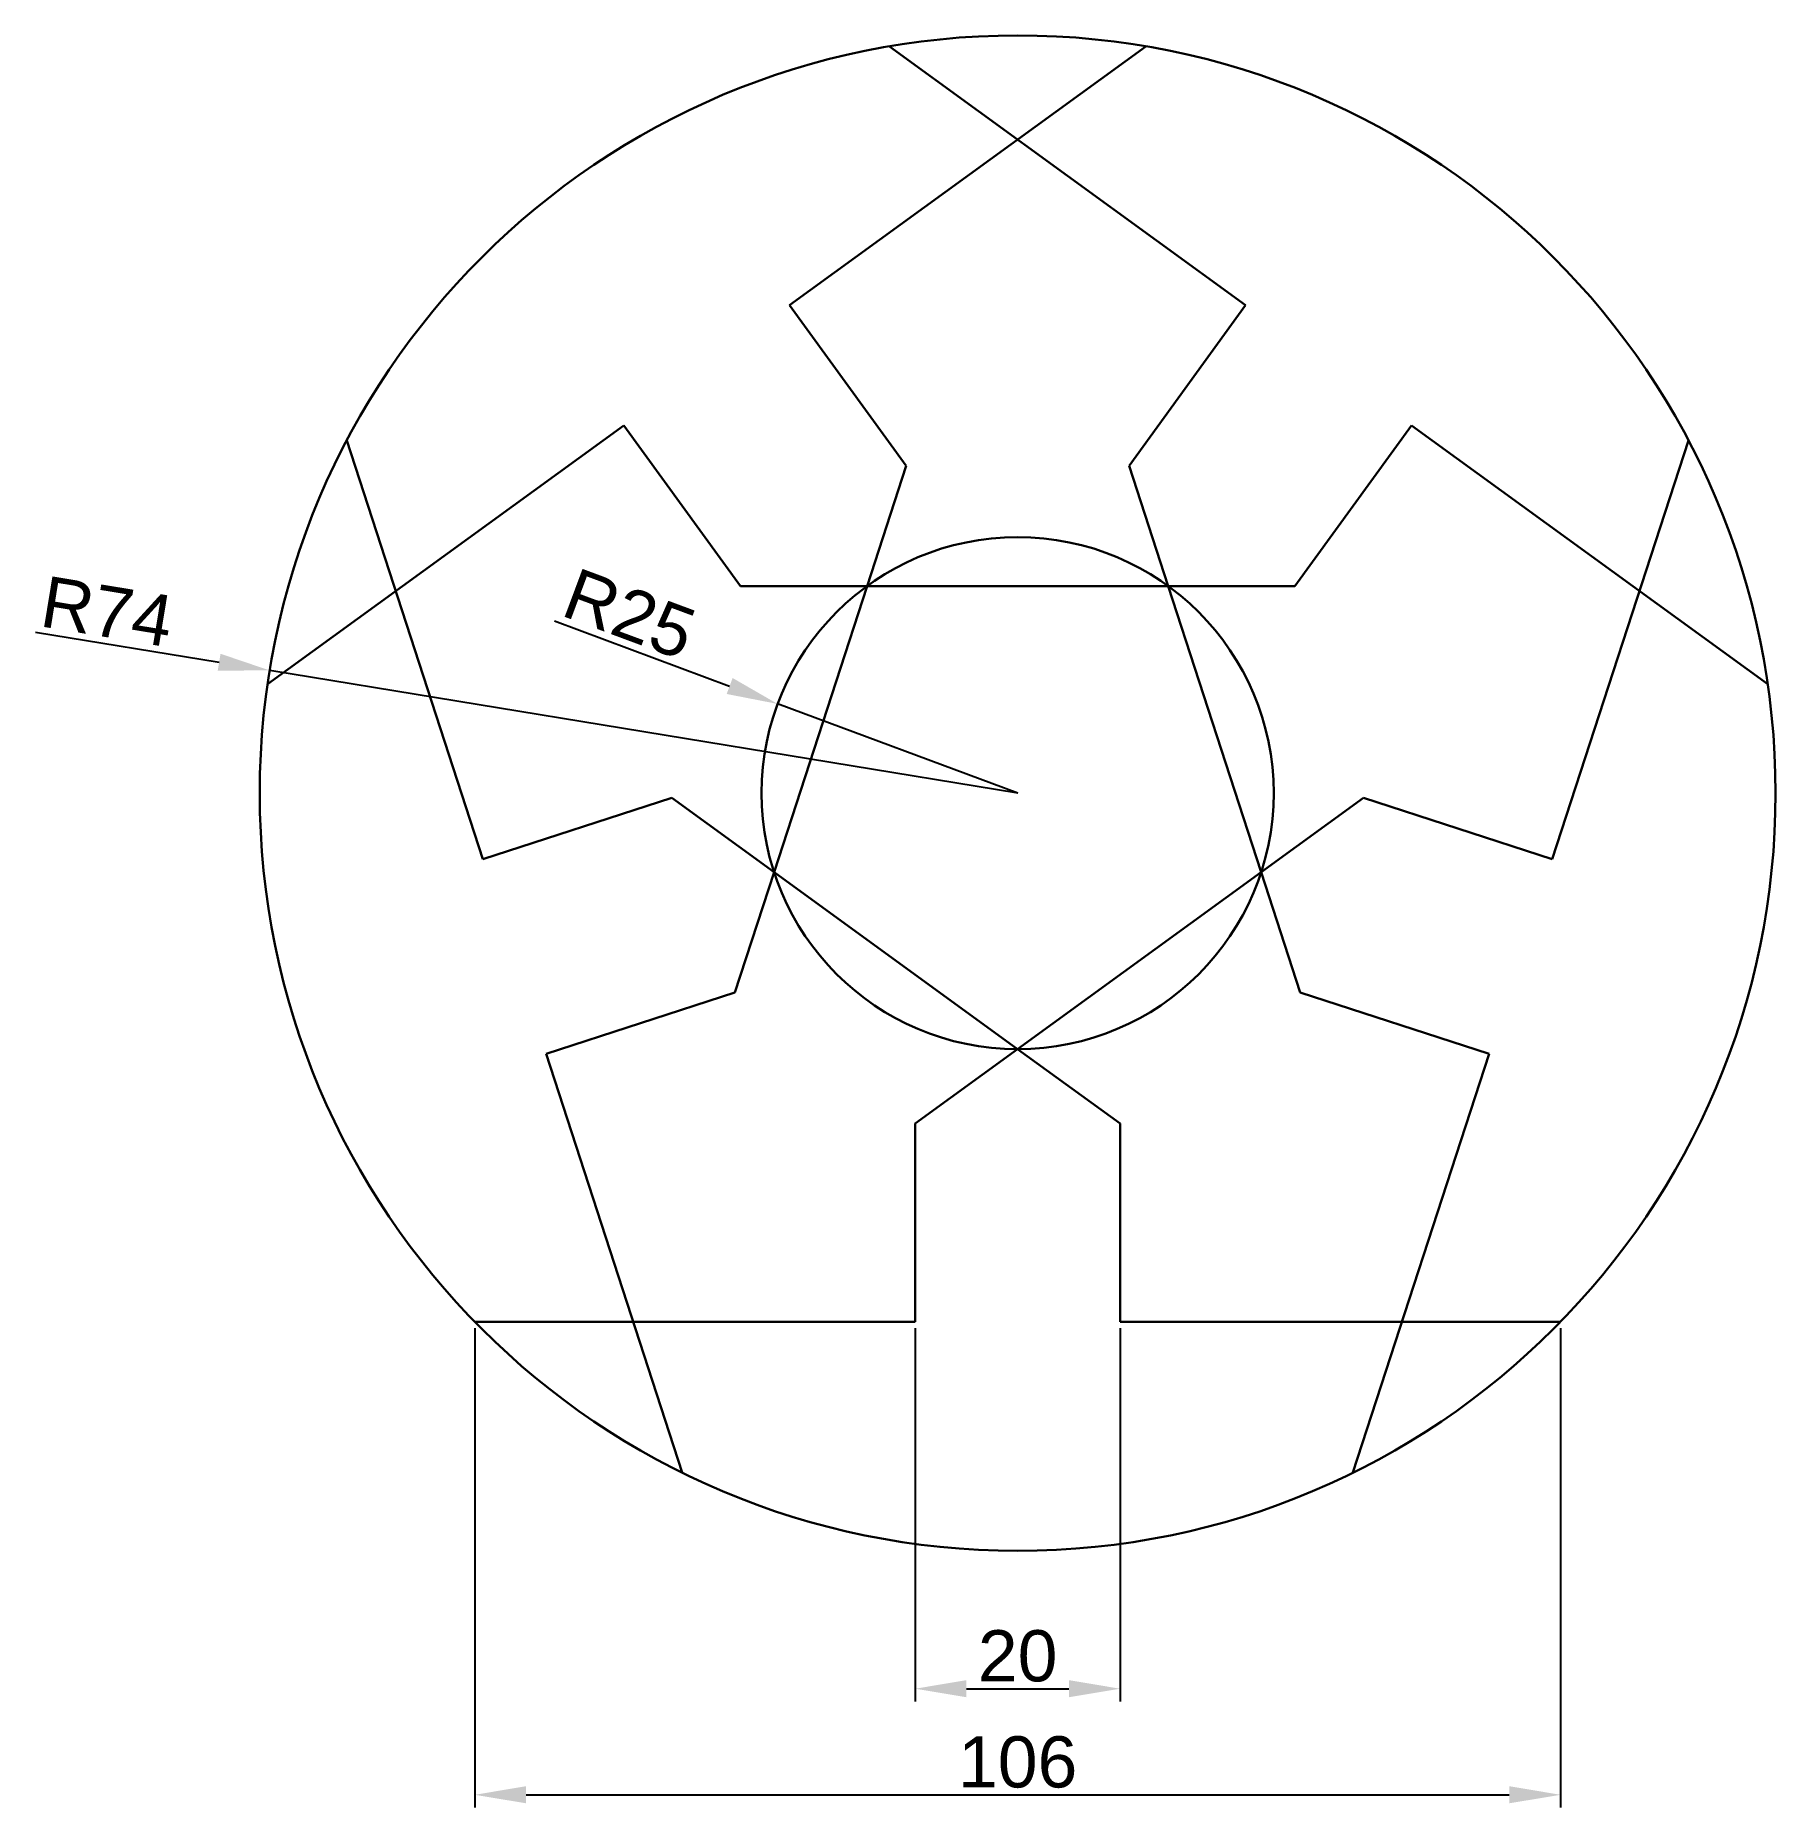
# Model space of a CAD drawing. Extents: x 1641 to 1811, y 1752 to 1926.
import ezdxf

# ---------------------------------------------------------------- set-up
doc = ezdxf.new("R2010")
doc.units = 12
doc.layers.get('0').update_dxf_attribs({"lineweight": 30})
doc.layers.add('cotas', color=7, linetype='Continuous')
doc.styles.get("Standard").update_dxf_attribs({"font": 'ARIAL.TTF'})
doc.dimstyles.new('ISO-5', dxfattribs={"dimtxt": 5, "dimasz": 5, "dimexe": 1.25, "dimexo": 0.625, "dimtad": 1, "dimtxsty": 'Standard', "dimcen": 5, "dimadec": 0, "dimazin": 0, "dimtfac": 1, "dimtmove": 0, "dimatfit": 3, "dimfxl": 1, "dimarcsym": 0})

# ---------------------------------------------------------------- blocks, each defined once
blk = doc.blocks.new('*D1')
at = {"layer": 'cotas', "color": 0, "lineweight": -2}
for p, q in [((1684.38, 1799.25), (1684.38, 1752.44)), ((1790.38, 1799.25), (1790.38, 1752.44)), ((1689.38, 1753.69), (1785.38, 1753.69))]:
    blk.add_line(p, q, dxfattribs=at)
at = {"layer": 'cotas', "color": 0}
for points in [[(1689.38, 1754.53), (1689.38, 1752.86), (1684.38, 1753.69)], [(1785.38, 1754.53), (1785.38, 1752.86), (1790.38, 1753.69)]]:
    blk.add_solid(points, dxfattribs=at)
at = {"layer": 'Defpoints', "color": 0}
for p in [(1684.38, 1799.88), (1790.38, 1799.88), (1790.38, 1753.69)]:
    blk.add_point(p, dxfattribs=at)
at = {"layer": 'cotas', "color": 0, "insert": (1737.38, 1756.87), "char_height": 5, "attachment_point": 5}
blk.add_mtext('106', dxfattribs=at)
blk = doc.blocks.new('*D2')
at = {"layer": 'cotas', "color": 0, "lineweight": -2}
for p, q in [((1727.38, 1799.25), (1727.38, 1762.8)), ((1747.38, 1799.25), (1747.38, 1762.8)), ((1732.38, 1764.05), (1742.38, 1764.05))]:
    blk.add_line(p, q, dxfattribs=at)
at = {"layer": 'cotas', "color": 0}
for points in [[(1732.38, 1764.89), (1732.38, 1763.22), (1727.38, 1764.05)], [(1742.38, 1764.89), (1742.38, 1763.22), (1747.38, 1764.05)]]:
    blk.add_solid(points, dxfattribs=at)
at = {"layer": 'Defpoints', "color": 0}
for p in [(1727.38, 1799.88), (1747.38, 1799.88), (1747.38, 1764.05)]:
    blk.add_point(p, dxfattribs=at)
at = {"layer": 'cotas', "color": 0, "insert": (1737.38, 1767.23), "char_height": 5, "attachment_point": 5}
blk.add_mtext('20', dxfattribs=at)
blk = doc.blocks.new('*D3')
at = {"layer": 'cotas', "color": 0, "lineweight": -2}
for p, q in [((1641.48, 1867.25), (1659.42, 1864.31)), ((1737.38, 1851.52), (1664.35, 1863.5))]:
    blk.add_line(p, q, dxfattribs=at)
at = {"layer": 'cotas', "color": 0}
blk.add_solid([(1659.55, 1865.13), (1659.28, 1863.49), (1664.35, 1863.5)], dxfattribs=at)
at = {"layer": 'Defpoints', "color": 0}
for p in [(1664.35, 1863.5), (1737.38, 1851.52)]:
    blk.add_point(p, dxfattribs=at)
at = {"layer": 'cotas', "color": 0, "insert": (1648.49, 1869.27), "char_height": 5, "attachment_point": 5, "rotation": 350.6805}
blk.add_mtext('R74', dxfattribs=at)
blk = doc.blocks.new('*D4')
at = {"layer": 'cotas', "color": 0, "lineweight": -2}
for p, q in [((1692.17, 1868.34), (1709.26, 1861.98)), ((1737.38, 1851.52), (1713.94, 1860.23))]:
    blk.add_line(p, q, dxfattribs=at)
at = {"layer": 'cotas', "color": 0}
blk.add_solid([(1709.55, 1862.76), (1708.97, 1861.2), (1713.94, 1860.23)], dxfattribs=at)
at = {"layer": 'Defpoints', "color": 0}
for p in [(1713.94, 1860.23), (1737.38, 1851.52)]:
    blk.add_point(p, dxfattribs=at)
at = {"layer": 'cotas', "color": 0, "insert": (1699.48, 1869.01), "char_height": 5, "attachment_point": 5, "rotation": 339.595}
blk.add_mtext('R25', dxfattribs=at)

msp = doc.modelspace()

# ---------------------------------------------------------------- linework, layer by layer
for p, q in [((1749.898, 1924.451), (1715.111, 1899.176)), ((1759.64, 1899.176), (1724.853, 1924.451)), ((1726.501, 1883.499), (1715.111, 1899.176)), ((1748.251, 1883.499), (1759.64, 1899.176)), ((1698.93, 1887.42), (1664.143, 1862.146)), ((1710.32, 1871.744), (1698.93, 1887.42)), ((1764.431, 1871.744), (1775.821, 1887.42)), ((1810.608, 1862.146), (1775.821, 1887.42)), ((1671.882, 1885.966), (1685.17, 1845.07)), ((1789.581, 1845.07), (1802.869, 1885.966)), ((1726.501, 1883.499), (1722.681, 1871.744)), ((1752.07, 1871.744), (1748.251, 1883.499)), ((1722.681, 1871.744), (1710.32, 1871.744)), ((1722.681, 1871.744), (1713.599, 1843.793)), ((1752.07, 1871.744), (1722.681, 1871.744)), ((1761.152, 1843.793), (1752.07, 1871.744)), ((1764.431, 1871.744), (1752.07, 1871.744)), ((1703.599, 1851.058), (1685.17, 1845.07)), ((1703.599, 1851.058), (1713.599, 1843.793)), ((1761.152, 1843.793), (1771.152, 1851.058)), ((1771.152, 1851.058), (1789.581, 1845.07)), ((1713.599, 1843.793), (1709.779, 1832.037)), ((1713.599, 1843.793), (1737.376, 1826.518)), ((1737.376, 1826.518), (1761.152, 1843.793)), ((1764.972, 1832.037), (1761.152, 1843.793)), ((1709.779, 1832.037), (1691.35, 1826.049)), ((1764.972, 1832.037), (1783.401, 1826.049)), ((1691.35, 1826.049), (1704.638, 1785.154)), ((1727.376, 1819.253), (1737.376, 1826.518)), ((1737.376, 1826.518), (1747.376, 1819.253)), ((1770.113, 1785.154), (1783.401, 1826.049)), ((1727.376, 1819.253), (1727.376, 1799.875)), ((1747.376, 1819.253), (1747.376, 1799.875)), ((1684.376, 1799.875), (1727.376, 1799.875)), ((1747.376, 1799.875), (1790.376, 1799.875))]:
    msp.add_line(p, q)
for radius in [74, 25]:
    msp.add_circle((1737.376, 1851.518), radius)

# ---------------------------------------------------------------- dimensions: what is measured, and where the dimension line sits
at = {"layer": 'cotas'}
for mpoint, picture, middle in [((1664.352, 1863.502), '*D3', (1648.489, 1869.272)), ((1713.944, 1860.234), '*D4', (1699.477, 1869.007))]:
    dim = msp.add_radius_dim(center=(1737.376, 1851.518), mpoint=mpoint, dimstyle='ISO-5', dxfattribs=at)
    dim.commit()
    dim.dimension.update_dxf_attribs({"geometry": picture, "text_midpoint": middle})
dim = msp.add_linear_dim(base=(1790.376, 1753.694), p1=(1684.376, 1799.875), p2=(1790.376, 1799.875), dimstyle='ISO-5', dxfattribs=at)
dim.commit()
dim.dimension.update_dxf_attribs({"geometry": '*D1', "text_midpoint": (1737.376, 1753.694), "dimtype": 160})
dim = msp.add_linear_dim(base=(1747.376, 1764.053), p1=(1727.376, 1799.875), p2=(1747.376, 1799.875), dimstyle='ISO-5', dxfattribs=at)
dim.commit()
dim.dimension.update_dxf_attribs({"geometry": '*D2', "text_midpoint": (1737.376, 1767.231)})

doc.saveas('drawing.dxf')
